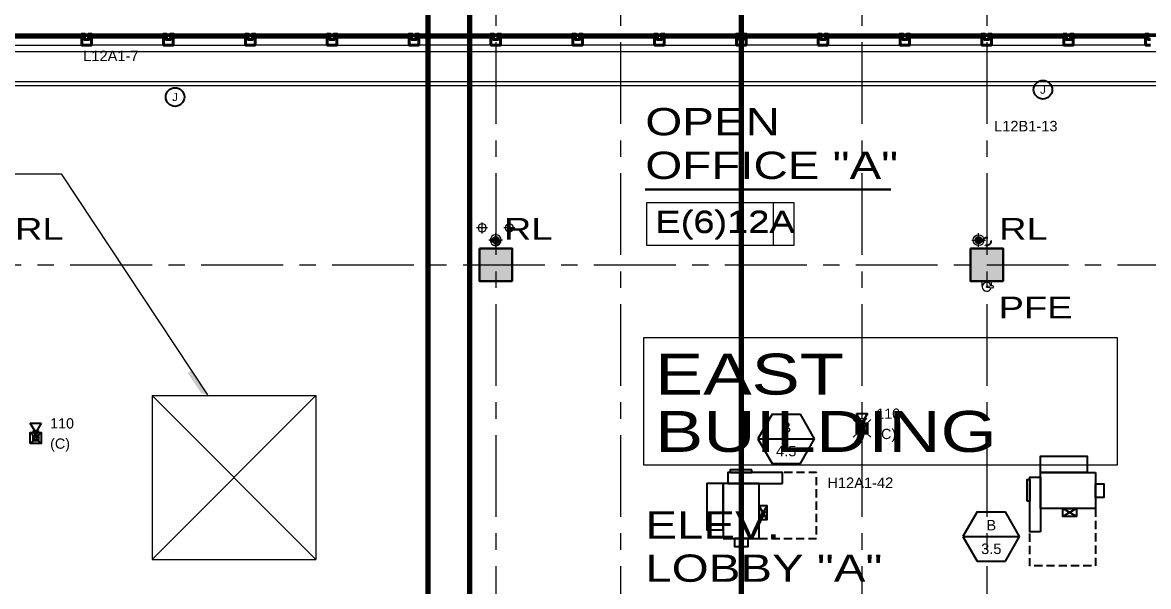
# Model space of a CAD drawing. Header units: inches. Extents: x -26575 to 27, y -11337 to 2257.
# Drawn here: x -23208 to -22382, y 1138 to 1552 of the extents above; entities that cross this region are included whole.
import ezdxf
from ezdxf.enums import TextEntityAlignment as Align

# ---------------------------------------------------------------- set-up
doc = ezdxf.new("R2010")
doc.units = ezdxf.units.IN
doc.header["$LTSCALE"] = 48
doc.header["$MEASUREMENT"] = 0
for name, pattern in [('A106$0$CENTER', [2, 1.25, -0.25, 0.25, -0.25]), ('A106$0$DGN Style 2', [238.33932, 143.003592, -95.335728]), ('A112$0$CENTER', [2, 1.25, -0.25, 0.25, -0.25]), ('HIDDEN2', [0.1875, 0.125, -0.0625]), ('Matchline$0$DASHED', [0.75, 0.5, -0.25]), ('NB - 12th floor_plan$0$HIDDEN2', [0.1875, 0.125, -0.0625])]:
    doc.linetypes.add(name, pattern=pattern)
for name, color, linetype in [('0 @ 48', 7, 'Continuous'), ('0 @ 96', 7, 'Continuous'), ('A106$0$A-ANNO-PATT-2-12', 8, 'Continuous'), ('A106$0$A-ANNO-TEXT', 8, 'Continuous'), ('A106$0$A-AREA-IDEN', 8, 'Continuous'), ('A106$0$A-COLS-COL2-12', 8, 'Continuous'), ('A106$0$A-EQPM-FEC', 8, 'Continuous'), ('A106$0$A-FLOR-SLAB', 8, 'Continuous'), ('A106$0$A-FLOR-SLEEVE', 8, 'Continuous'), ('A106$0$A-GLAZ', 8, 'Continuous'), ('A106$0$A-GRID-GRDP0-15', 8, 'Continuous'), ('A106$0$A-ROOF-LEAD-3-12', 8, 'Continuous'), ('A106$0$C-PROP', 8, 'Continuous'), ('A106$0$tower crane', 8, 'Continuous'), ('A112$0$A-ANNO-IDEN', 8, 'Continuous'), ('A112$0$A-ANNO-PATT-2-12', 8, 'Continuous'), ('A112$0$A-COLS-COL2-12', 8, 'Continuous'), ('A112$0$A-EQPM-FEC', 8, 'Continuous'), ('A112$0$A-FLOR-SLAB', 8, 'Continuous'), ('A112$0$A-FLOR-SLEEVE', 8, 'Continuous'), ('A112$0$A-GLAZ', 8, 'Continuous'), ('A112$0$A-GRID-GRDP0-15', 8, 'Continuous'), ('A112$0$A-ROOF-LEAD-3-12', 8, 'A112$0$CENTER'), ('A112$0$C-PROP', 8, 'Continuous'), ('A112$0$tower crane', 8, 'Continuous'), ('A612$0$A-CLNG-SFFT', 8, 'Continuous'), ('A612$0$A-FLOR-SLEEVE', 8, 'Continuous'), ('A612$0$br612 - Level 37', 8, 'Continuous'), ('ANNTEXT', 6, 'Continuous'), ('E-FIRE', 234, 'Continuous'), ('E-Powr-Circ', 232, 'Continuous'), ('E-Powr-Devc @ 96', 233, 'Continuous'), ('E-TEXT', 6, 'Continuous'), ('M-HVAC-blck', 6, 'Continuous'), ('M-HVAC-clrn', 1, 'HIDDEN2'), ('M-HVAC-EQPM-FPTD', 94, 'Continuous'), ('M-HVAC-Supp', 93, 'Continuous'), ('M-HVAC-TEXT', 6, 'Continuous'), ('Matchline$0$Match Line', 5, 'Matchline$0$DASHED'), ('NB - 12th floor_plan$0$STCCOLS1', 1, 'NB - 12th floor_plan$0$HIDDEN2'), ('NB - 12th floor_plan$0$STFIN1', 1, 'NB - 12th floor_plan$0$HIDDEN2'), ('NB - 12th floor_plan$0$STWETSTACK', 1, 'NB - 12th floor_plan$0$HIDDEN2'), ('XREF', 7, 'Continuous')]:
    doc.layers.add(name, color=color, linetype=linetype)
doc.layers.add('E-Fire-Covr', color=240, linetype='Continuous', lineweight=70, plot=False)
doc.styles.add('A106$0$Arial', font='arial.ttf', dxfattribs={"height": 0.076839})
doc.styles.add('A106$0$style-Arial', font='arial.ttf')
doc.styles.add('A112$0$Arial', font='arial.ttf', dxfattribs={"height": 0.076839})
doc.styles.add('M08', font='arial.ttf', dxfattribs={"height": 7.68})
doc.styles.add('MAMEP ANNO', font='arial.ttf', dxfattribs={"height": 0.078125})

# ---------------------------------------------------------------- blocks, each defined once
blk = doc.blocks.new('*U542')
at = {"layer": 'A106$0$tower crane', "linetype": 'A106$0$DGN Style 2', "lineweight": 0}
for p, q in [((-480, 480, 0), (480, 480, 0)), ((-480, 480, 0), (-480, -480, 0)), ((-480, 480, 0), (480, -480, 0)), ((480, 480, 0), (-480, -480, 0)), ((480, 480, 0), (480, -480, 0)), ((-480, -480, 0), (480, -480, 0))]:
    blk.add_line(p, q, dxfattribs=at)
blk = doc.blocks.new('A106$0$CW10')
at = {"layer": 'A106$0$A-GLAZ', "linetype": 'Continuous', "lineweight": 40}
for p, q in [((-117.25, 5.75), (-117.25, 7)), ((-117.25, 7), (-62.75, 7)), ((-117.25, 5.75), (-62.75, 5.75)), ((-62.75, 5.75), (-62.75, 7)), ((-2.75, 7), (-57.25, 7)), ((-57.25, 5.75), (-57.25, 7)), ((-2.75, 5.75), (-57.25, 5.75)), ((-2.75, 5.75), (-2.75, 7))]:
    blk.add_line(p, q, dxfattribs=at)
at = {"layer": 'A106$0$A-GLAZ', "linetype": 'Continuous', "lineweight": 0}
for p, q in [((-117.25, 6.75), (-62.75, 6.75)), ((-117.25, 6.25), (-62.75, 6.25)), ((-2.75, 6.75), (-57.25, 6.75)), ((-2.75, 6.25), (-57.25, 6.25)), ((-3.5, 0), (-56.5, 0)), ((-116.5, 0), (-63.5, 0))]:
    blk.add_line(p, q, dxfattribs=at)
at = {"layer": 'A106$0$A-GLAZ', "linetype": 'Continuous', "lineweight": 40, "flags": 128}
for points in [[(-120, 4), (-118.5, 4), (-118.5, 8), (-116.5, 8), (-116.5, 7.25), (-117.5, 7.25), (-117.5, 5.5), (-116.5, 5.5), (-116.5, 0), (-120, 0)], [(-60, 4), (-61.5, 4), (-61.5, 8), (-63.5, 8), (-63.5, 7.25), (-62.5, 7.25), (-62.5, 5.5), (-63.5, 5.5), (-63.5, 0), (-60, 0)], [(-60, 4), (-58.5, 4), (-58.5, 8), (-56.5, 8), (-56.5, 7.25), (-57.5, 7.25), (-57.5, 5.5), (-56.5, 5.5), (-56.5, 0), (-60, 0)], [(0, 4), (-1.5, 4), (-1.5, 8), (-3.5, 8), (-3.5, 7.25), (-2.5, 7.25), (-2.5, 5.5), (-3.5, 5.5), (-3.5, 0), (0, 0)]]:
    blk.add_lwpolyline(points, dxfattribs=at)
blk = doc.blocks.new('*U594')
at = {"layer": 'A106$0$A-EQPM-FEC', "linetype": 'Continuous', "lineweight": 13}
for p, q in [((3.51, 0.2), (-0.82, -0.17)), ((-0.82, -0.76), (3.51, -1.11))]:
    blk.add_line(p, q, dxfattribs=at)
at = {"layer": 'A106$0$A-EQPM-FEC', "linetype": 'Continuous', "lineweight": 0, "flags": 128}
blk.add_lwpolyline([(-4.13, 0.09), (-4.13, 3.73), (2.33, 3.74), (2.34, 0.1)], dxfattribs=at)
at = {"layer": 'A106$0$A-EQPM-FEC', "linetype": 'Continuous', "lineweight": 13}
blk.add_circle((-0.82, -0.46), 0.297, dxfattribs=at)
for centre, radius, start, end in [((-0.89, -0.46), 3.27, 9.8828, 350.32048), ((3.51, -0.45), 0.653, 270.10371, 90.10164)]:
    blk.add_arc(centre, radius, start, end, dxfattribs=at)
blk = doc.blocks.new('*D376', base_point=(0, 0))
at = {"layer": 'A106$0$A-FLOR-SLEEVE', "linetype": 'Continuous', "lineweight": 0}
for p, q in [((4, 0), (-4, 0)), ((0, -4), (0, 4))]:
    blk.add_line(p, q, dxfattribs=at)
blk = doc.blocks.new('*U375')
at = {"layer": 'A106$0$A-FLOR-SLEEVE', "linetype": 'Continuous', "lineweight": 13, "extrusion": (0, 0, -1)}
blk.add_circle((0, 0), 3, dxfattribs=at)
at = {"layer": 'A106$0$A-FLOR-SLEEVE', "linetype": 'Continuous', "lineweight": 0}
blk.add_blockref('*D376', (0, 0), dxfattribs=at)
blk = doc.blocks.new('*D598', base_point=(0, 0))
at = {"layer": 'A106$0$A-FLOR-SLEEVE', "linetype": 'Continuous', "lineweight": 0}
for p, q in [((0, -5), (0, 5)), ((5, 0), (-5, 0))]:
    blk.add_line(p, q, dxfattribs=at)
blk = doc.blocks.new('*U597')
at = {"layer": 'A106$0$A-FLOR-SLEEVE', "linetype": 'Continuous', "lineweight": 13, "extrusion": (0, 0, -1)}
blk.add_circle((0, 0), 4, dxfattribs=at)
at = {"layer": 'A106$0$A-FLOR-SLEEVE', "linetype": 'Continuous', "lineweight": 0}
blk.add_blockref('*D598', (0, 0), dxfattribs=at)
blk = doc.blocks.new('*D358', base_point=(0, 0))
at = {"layer": 'A106$0$A-FLOR-SLEEVE', "linetype": 'Continuous', "lineweight": 0}
for p, q in [((0, -5), (0, 5)), ((-5, 0), (5, 0))]:
    blk.add_line(p, q, dxfattribs=at)
blk = doc.blocks.new('*U357')
at = {"layer": 'A106$0$A-FLOR-SLEEVE', "linetype": 'Continuous', "lineweight": 13}
blk.add_circle((0, 0), 4, dxfattribs=at)
at = {"layer": 'A106$0$A-FLOR-SLEEVE', "linetype": 'Continuous', "lineweight": 0}
blk.add_blockref('*D358', (0, 0), dxfattribs=at)
blk = doc.blocks.new('A106')
at = {"layer": 'A106$0$A-ROOF-LEAD-3-12', "lineweight": 13}
h = blk.add_hatch(color=256, dxfattribs=at)
edge = h.paths.add_edge_path()
edge.add_arc((-22861.02, 1392.09), 3, 0, 360)
h = blk.add_hatch(color=256, dxfattribs=at)
edge = h.paths.add_edge_path()
edge.add_arc((-22507.02, 1392.09), 3, 0, 360)
at = {"layer": 'A106$0$A-ANNO-PATT-2-12', "lineweight": 30}
for points in [[(-22849.02, 1362.09), (-22849.02, 1386.09), (-22873.02, 1362.09), (-22873.02, 1386.09)], [(-22489.02, 1362.09), (-22489.02, 1386.09), (-22513.02, 1362.09), (-22513.02, 1386.09)]]:
    blk.add_solid(points, dxfattribs=at)
at = {"layer": 'A106$0$A-ANNO-TEXT', "lineweight": 0, "flags": 128}
blk.add_lwpolyline([(-23324.77, 1440.67), (-23179.64, 1440.67), (-23072.31, 1278.82)], dxfattribs=at)
at = {"layer": 'A106$0$A-ANNO-TEXT', "lineweight": 0}
blk.add_solid([(-23072.31, 1278.82), (-23084.12, 1296.63), (-23077.09, 1280.06), (-23086.87, 1294.81)], dxfattribs=at)
at = {"layer": 'A106$0$A-ANNO-TEXT', "lineweight": 13}
blk.add_3dface([(-22752.4, 1320.82), (-22405.46, 1320.82), (-22405.46, 1227.22), (-22752.4, 1227.22)], dxfattribs=at)
at = {"layer": 'A106$0$A-AREA-IDEN', "lineweight": 30}
blk.add_line((-22751.36, 1429.18, 0.21), (-22571.41, 1429.18, 0.21), dxfattribs=at)
at = {"layer": 'A106$0$A-AREA-IDEN', "lineweight": 13}
blk.add_3dface([(-22750.16, 1419.66, 0.21), (-22642.56, 1419.66, 0.21), (-22642.56, 1388.13, 0.21), (-22750.16, 1388.13, 0.21)], dxfattribs=at)
at = {"layer": 'A106$0$A-COLS-COL2-12', "lineweight": 30}
for points in [[(-22873.02, 1386.09), (-22849.02, 1386.09), (-22849.02, 1362.09), (-22873.02, 1362.09)], [(-22513.02, 1386.09), (-22489.02, 1386.09), (-22489.02, 1362.09), (-22513.02, 1362.09)]]:
    blk.add_3dface(points, dxfattribs=at)
at = {"layer": 'A106$0$A-FLOR-SLAB', "lineweight": 0, "flags": 128}
blk.add_lwpolyline([(-23869.27, 1530.35), (-21072.77, 1530.34), (-21072.77, -6.15), (-22489.27, -6.15), (-22489.27, 53.84), (-22872.77, 53.84), (-22872.77, -6.15), (-24409.27, -6.15)], dxfattribs=at)
at = {"layer": 'A106$0$A-GLAZ', "lineweight": 0}
blk.add_line((-21060.02, 1543.09), (-23882.03, 1543.1), dxfattribs=at)
at = {"layer": 'A106$0$A-GRID-GRDP0-15', "linetype": 'A106$0$CENTER', "lineweight": 0}
for p, q in [((-22861.02, 2113.24), (-22861.02, -797.91)), ((-22769.53, 2113.24), (-22769.53, 1016.11)), ((-22592.52, 2113.24), (-22592.52, 1016.11)), ((-22501.02, 2113.24), (-22501.02, -676.9)), ((-23941.02, 1374.09), (-20364.93, 1374.09))]:
    blk.add_line(p, q, dxfattribs=at)
at = {"layer": 'A106$0$C-PROP', "lineweight": 40, "flags": 128}
for points in [[(-25004.54, -676.9), (-24022.02, 1542.09), (-21061.02, 1542.09), (-21061.02, -676.9)], [(-24808.14, -233.33), (-24022.02, 1542.09), (-21061.02, 1542.09), (-21061.02, -229.32)]]:
    blk.add_lwpolyline(points, dxfattribs=at)
at = {"layer": 'A106$0$A-EQPM-FEC', "lineweight": 0}
blk.add_blockref('*U594', (-22500.12, 1358.36), dxfattribs=at)
at = {"layer": 'A106$0$A-FLOR-SLEEVE', "lineweight": 13}
for name, p in [('*U375', (-22871.02, 1401.09)), ('*U375', (-22851.02, 1401.09)), ('*U597', (-22861.02, 1392.1)), ('*U357', (-22507.02, 1392.1))]:
    blk.add_blockref(name, p, dxfattribs=at)
at = {"layer": 'A106$0$A-GLAZ', "lineweight": 40}
for p in [(-23101.03, 1535.1), (-22981.02, 1535.09), (-22861.02, 1535.09), (-22741.02, 1535.09), (-22621.02, 1535.09), (-22501.02, 1535.09), (-22381.02, 1535.09)]:
    blk.add_blockref('A106$0$CW10', p, dxfattribs=at)
at = {"layer": 'A106$0$tower crane', "lineweight": 0, "xscale": 0.125, "yscale": 0.125, "zscale": 0.125}
blk.add_blockref('*U542', (-23053.02, 1218.13, 0), dxfattribs=at)
at = {"layer": 'A106$0$A-ANNO-TEXT', "lineweight": 13, "style": 'A106$0$style-Arial', "width": 1.246875}
for s, p in [('RL', (-23213.53, 1408.39, 0.21)), ('RL', (-22855.06, 1408.39, 0.21)), ('RL', (-22491.93, 1408.39, 0.21)), ('PFE', (-22492.3, 1350.69, 0.21))]:
    blk.add_text(s, height=16, dxfattribs=at).set_placement(p, align=Align.TOP_LEFT)
at = {"layer": 'A106$0$A-ANNO-TEXT', "lineweight": 70, "style": 'A106$0$style-Arial', "width": 1.266666}
for s, p in [('EAST', (-22744.27, 1278.91)), ('BUILDING', (-22744.27, 1236.91))]:
    blk.add_text(s, height=30, dxfattribs=at).set_placement(p)
at = {"layer": 'A106$0$A-AREA-IDEN', "lineweight": 30, "style": 'A106$0$style-Arial', "width": 1.246875}
blk.add_text('E(6)12A', height=16, dxfattribs=at).set_placement((-22743.98, 1397.77, 0.21))
at = {"layer": 'A106$0$A-AREA-IDEN', "lineweight": 30, "char_height": 20, "attachment_point": 7, "line_spacing_factor": 0.6, "style": 'A106$0$Arial'}
for s, insert in [('\\H1x;\\W1.24688;OPEN', (-22751.36, 1468.66, 0.21)), ('\\H1x;\\W1.24688;OFFICE "A"', (-22751.36, 1436.66, 0.21)), ('\\H1x;\\W1.24688;ELEV.        ', (-22751.36, 1173.42, 0.21)), ('\\H1x;\\W1.24688;LOBBY "A"', (-22751.36, 1141.42, 0.21))]:
    blk.add_mtext(s, dxfattribs=dict(at, insert=insert))
blk = doc.blocks.new('Matchline')
at = {"layer": 'Matchline$0$Match Line', "color": 5, "lineweight": 0, "const_width": 4}
blk.add_lwpolyline([(-22681.02, 2080.37), (-22681.02, -161.85)], dxfattribs=at)
blk = doc.blocks.new('A112')
at = {"layer": 'A112$0$A-ROOF-LEAD-3-12', "lineweight": 13}
h = blk.add_hatch(color=256, dxfattribs=at)
edge = h.paths.add_edge_path()
edge.add_arc((-22861.02, 1392.09), 3, 0, 360)
h = blk.add_hatch(color=256, dxfattribs=at)
edge = h.paths.add_edge_path()
edge.add_arc((-22507.02, 1392.09), 3, 0, 360)
at = {"layer": 'A112$0$A-ANNO-IDEN', "lineweight": 30}
blk.add_line((-22751.36, 1429.18, 0.21), (-22571.41, 1429.18, 0.21), dxfattribs=at)
at = {"layer": 'A112$0$A-ANNO-IDEN', "lineweight": 13}
blk.add_3dface([(-22750.16, 1419.66, 0.21), (-22657.72, 1419.66, 0.21), (-22657.72, 1388.13, 0.21), (-22750.16, 1388.13, 0.21)], dxfattribs=at)
at = {"layer": 'A112$0$A-ANNO-PATT-2-12', "lineweight": 30}
for points in [[(-22849.02, 1362.09), (-22849.02, 1386.09), (-22873.02, 1362.09), (-22873.02, 1386.09)], [(-22489.02, 1362.09), (-22489.02, 1386.09), (-22513.02, 1362.09), (-22513.02, 1386.09)]]:
    blk.add_solid(points, dxfattribs=at)
at = {"layer": 'A112$0$A-COLS-COL2-12', "lineweight": 30}
for points in [[(-22873.02, 1386.09), (-22849.02, 1386.09), (-22849.02, 1362.09), (-22873.02, 1362.09)], [(-22513.02, 1386.09), (-22489.02, 1386.09), (-22489.02, 1362.09), (-22513.02, 1362.09)]]:
    blk.add_3dface(points, dxfattribs=at)
at = {"layer": 'A112$0$A-EQPM-FEC', "lineweight": 13}
for p, q in [((-22496.61, 1358.56), (-22500.94, 1358.2)), ((-22500.94, 1357.6), (-22496.61, 1357.26))]:
    blk.add_line(p, q, dxfattribs=at)
at = {"layer": 'A112$0$A-EQPM-FEC', "lineweight": 0, "flags": 128}
blk.add_lwpolyline([(-22504.25, 1358.45), (-22504.25, 1362.09), (-22497.79, 1362.1), (-22497.79, 1358.46)], dxfattribs=at)
at = {"layer": 'A112$0$A-EQPM-FEC', "lineweight": 13}
blk.add_circle((-22500.94, 1357.9), 0.297, dxfattribs=at)
for centre, radius, start, end in [((-22501.01, 1357.9), 3.27, 9.8828, 350.32048), ((-22496.61, 1357.91), 0.653, 270.10371, 90.10164)]:
    blk.add_arc(centre, radius, start, end, dxfattribs=at)
at = {"layer": 'A112$0$A-FLOR-SLAB', "lineweight": 0, "flags": 128}
blk.add_lwpolyline([(-23869.27, 1530.35), (-21072.77, 1530.34), (-21072.77, -6.15), (-22489.27, -6.15), (-22489.27, 53.84), (-22872.77, 53.84), (-22872.77, -6.15), (-24409.27, -6.15)], dxfattribs=at)
at = {"layer": 'A112$0$A-FLOR-SLEEVE', "lineweight": 0}
for p, q in [((-22871.02, 1397.09), (-22871.02, 1405.09)), ((-22851.02, 1397.09), (-22851.02, 1405.09)), ((-22867.02, 1401.09), (-22875.02, 1401.09)), ((-22861.02, 1387.09), (-22861.02, 1397.09)), ((-22847.02, 1401.09), (-22855.02, 1401.09)), ((-22507.02, 1387.09), (-22507.02, 1397.09)), ((-22856.02, 1392.09), (-22866.02, 1392.09)), ((-22512.02, 1392.09), (-22502.02, 1392.09))]:
    blk.add_line(p, q, dxfattribs=at)
at = {"layer": 'A112$0$A-FLOR-SLEEVE', "lineweight": 13, "extrusion": (0, 0, -1)}
for centre, radius in [((22871.02, 1401.09), 3), ((22851.02, 1401.09), 3), ((22861.02, 1392.09), 4)]:
    blk.add_circle(centre, radius, dxfattribs=at)
at = {"layer": 'A112$0$A-FLOR-SLEEVE', "lineweight": 13}
blk.add_circle((-22507.02, 1392.09), 4, dxfattribs=at)
at = {"layer": 'A112$0$A-GLAZ', "lineweight": 0}
for p, q in [((-21060.02, 1543.09), (-23882.03, 1543.1)), ((-23218.28, 1541.85), (-23163.78, 1541.85)), ((-23218.28, 1541.35), (-23163.78, 1541.35)), ((-23103.78, 1541.85), (-23158.28, 1541.85)), ((-23103.78, 1541.35), (-23158.28, 1541.35)), ((-23098.27, 1541.84), (-23043.77, 1541.84)), ((-23098.27, 1541.34), (-23043.77, 1541.34)), ((-22983.77, 1541.84), (-23038.27, 1541.84)), ((-22983.77, 1541.34), (-23038.27, 1541.34)), ((-22978.27, 1541.84), (-22923.77, 1541.84)), ((-22978.27, 1541.34), (-22923.77, 1541.34)), ((-22863.77, 1541.84), (-22918.27, 1541.84)), ((-22863.77, 1541.34), (-22918.27, 1541.34)), ((-22858.27, 1541.84), (-22803.77, 1541.84)), ((-22858.27, 1541.34), (-22803.77, 1541.34)), ((-22743.77, 1541.84), (-22798.27, 1541.84)), ((-22743.77, 1541.34), (-22798.27, 1541.34)), ((-22738.27, 1541.84), (-22683.77, 1541.84)), ((-22738.27, 1541.34), (-22683.77, 1541.34)), ((-22623.77, 1541.84), (-22678.27, 1541.84)), ((-22623.77, 1541.34), (-22678.27, 1541.34)), ((-22618.27, 1541.84), (-22563.77, 1541.84)), ((-22618.27, 1541.34), (-22563.77, 1541.34)), ((-22503.77, 1541.84), (-22558.27, 1541.84)), ((-22503.77, 1541.34), (-22558.27, 1541.34)), ((-22498.27, 1541.84), (-22443.77, 1541.84)), ((-22498.27, 1541.34), (-22443.77, 1541.34)), ((-22383.77, 1541.84), (-22438.27, 1541.84)), ((-22383.77, 1541.34), (-22438.27, 1541.34)), ((-23217.53, 1535.1), (-23164.53, 1535.1)), ((-23104.53, 1535.1), (-23157.53, 1535.1)), ((-23097.52, 1535.09), (-23044.52, 1535.09)), ((-22984.52, 1535.09), (-23037.52, 1535.09)), ((-22977.52, 1535.09), (-22924.52, 1535.09)), ((-22864.52, 1535.09), (-22917.52, 1535.09)), ((-22857.52, 1535.09), (-22804.52, 1535.09)), ((-22744.52, 1535.09), (-22797.52, 1535.09)), ((-22737.52, 1535.09), (-22684.52, 1535.09)), ((-22624.52, 1535.09), (-22677.52, 1535.09)), ((-22617.52, 1535.09), (-22564.52, 1535.09)), ((-22504.52, 1535.09), (-22557.52, 1535.09)), ((-22497.52, 1535.09), (-22444.52, 1535.09)), ((-22384.52, 1535.09), (-22437.52, 1535.09))]:
    blk.add_line(p, q, dxfattribs=at)
at = {"layer": 'A112$0$A-GLAZ', "lineweight": 40}
for p, q in [((-23218.28, 1542.1), (-23163.78, 1542.1)), ((-23218.28, 1540.85), (-23163.78, 1540.85)), ((-23163.78, 1540.85), (-23163.78, 1542.1)), ((-23103.78, 1542.1), (-23158.28, 1542.1)), ((-23158.28, 1540.85), (-23158.28, 1542.1)), ((-23103.78, 1540.85), (-23158.28, 1540.85)), ((-23103.78, 1540.85), (-23103.78, 1542.1)), ((-23098.27, 1540.84), (-23098.27, 1542.09)), ((-23098.27, 1542.09), (-23043.77, 1542.09)), ((-23098.27, 1540.84), (-23043.77, 1540.84)), ((-23043.77, 1540.84), (-23043.77, 1542.09)), ((-22983.77, 1542.09), (-23038.27, 1542.09)), ((-23038.27, 1540.84), (-23038.27, 1542.09)), ((-22983.77, 1540.84), (-23038.27, 1540.84)), ((-22983.77, 1540.84), (-22983.77, 1542.09)), ((-22978.27, 1540.84), (-22978.27, 1542.09)), ((-22978.27, 1542.09), (-22923.77, 1542.09)), ((-22978.27, 1540.84), (-22923.77, 1540.84)), ((-22923.77, 1540.84), (-22923.77, 1542.09)), ((-22863.77, 1542.09), (-22918.27, 1542.09)), ((-22918.27, 1540.84), (-22918.27, 1542.09)), ((-22863.77, 1540.84), (-22918.27, 1540.84)), ((-22863.77, 1540.84), (-22863.77, 1542.09)), ((-22858.27, 1540.84), (-22858.27, 1542.09)), ((-22858.27, 1542.09), (-22803.77, 1542.09)), ((-22858.27, 1540.84), (-22803.77, 1540.84)), ((-22803.77, 1540.84), (-22803.77, 1542.09)), ((-22743.77, 1542.09), (-22798.27, 1542.09)), ((-22798.27, 1540.84), (-22798.27, 1542.09)), ((-22743.77, 1540.84), (-22798.27, 1540.84)), ((-22743.77, 1540.84), (-22743.77, 1542.09)), ((-22738.27, 1540.84), (-22738.27, 1542.09)), ((-22738.27, 1542.09), (-22683.77, 1542.09)), ((-22738.27, 1540.84), (-22683.77, 1540.84)), ((-22683.77, 1540.84), (-22683.77, 1542.09)), ((-22623.77, 1542.09), (-22678.27, 1542.09)), ((-22678.27, 1540.84), (-22678.27, 1542.09)), ((-22623.77, 1540.84), (-22678.27, 1540.84)), ((-22623.77, 1540.84), (-22623.77, 1542.09)), ((-22618.27, 1540.84), (-22618.27, 1542.09)), ((-22618.27, 1542.09), (-22563.77, 1542.09)), ((-22618.27, 1540.84), (-22563.77, 1540.84)), ((-22563.77, 1540.84), (-22563.77, 1542.09)), ((-22503.77, 1542.09), (-22558.27, 1542.09)), ((-22558.27, 1540.84), (-22558.27, 1542.09)), ((-22503.77, 1540.84), (-22558.27, 1540.84)), ((-22503.77, 1540.84), (-22503.77, 1542.09)), ((-22498.27, 1540.84), (-22498.27, 1542.09)), ((-22498.27, 1542.09), (-22443.77, 1542.09)), ((-22498.27, 1540.84), (-22443.77, 1540.84)), ((-22443.77, 1540.84), (-22443.77, 1542.09)), ((-22383.77, 1542.09), (-22438.27, 1542.09)), ((-22438.27, 1540.84), (-22438.27, 1542.09)), ((-22383.77, 1540.84), (-22438.27, 1540.84)), ((-22383.77, 1540.84), (-22383.77, 1542.09))]:
    blk.add_line(p, q, dxfattribs=at)
at = {"layer": 'A112$0$A-GLAZ', "lineweight": 40, "flags": 128}
for points in [[(-23161.03, 1539.1), (-23162.53, 1539.1), (-23162.53, 1543.1), (-23164.53, 1543.1), (-23164.53, 1542.35), (-23163.53, 1542.35), (-23163.53, 1540.6), (-23164.53, 1540.6), (-23164.53, 1535.1), (-23161.03, 1535.1)], [(-23161.03, 1539.1), (-23159.53, 1539.1), (-23159.53, 1543.1), (-23157.53, 1543.1), (-23157.53, 1542.35), (-23158.53, 1542.35), (-23158.53, 1540.6), (-23157.53, 1540.6), (-23157.53, 1535.1), (-23161.03, 1535.1)], [(-23101.03, 1539.1), (-23102.53, 1539.1), (-23102.53, 1543.1), (-23104.53, 1543.1), (-23104.53, 1542.35), (-23103.53, 1542.35), (-23103.53, 1540.6), (-23104.53, 1540.6), (-23104.53, 1535.1), (-23101.03, 1535.1)], [(-23101.02, 1539.09), (-23099.52, 1539.09), (-23099.52, 1543.09), (-23097.52, 1543.09), (-23097.52, 1542.34), (-23098.52, 1542.34), (-23098.52, 1540.59), (-23097.52, 1540.59), (-23097.52, 1535.09), (-23101.02, 1535.09)], [(-23041.02, 1539.09), (-23042.52, 1539.09), (-23042.52, 1543.09), (-23044.52, 1543.09), (-23044.52, 1542.34), (-23043.52, 1542.34), (-23043.52, 1540.59), (-23044.52, 1540.59), (-23044.52, 1535.09), (-23041.02, 1535.09)], [(-23041.02, 1539.09), (-23039.52, 1539.09), (-23039.52, 1543.09), (-23037.52, 1543.09), (-23037.52, 1542.34), (-23038.52, 1542.34), (-23038.52, 1540.59), (-23037.52, 1540.59), (-23037.52, 1535.09), (-23041.02, 1535.09)], [(-22981.02, 1539.09), (-22982.52, 1539.09), (-22982.52, 1543.09), (-22984.52, 1543.09), (-22984.52, 1542.34), (-22983.52, 1542.34), (-22983.52, 1540.59), (-22984.52, 1540.59), (-22984.52, 1535.09), (-22981.02, 1535.09)], [(-22981.02, 1539.09), (-22979.52, 1539.09), (-22979.52, 1543.09), (-22977.52, 1543.09), (-22977.52, 1542.34), (-22978.52, 1542.34), (-22978.52, 1540.59), (-22977.52, 1540.59), (-22977.52, 1535.09), (-22981.02, 1535.09)], [(-22921.02, 1539.09), (-22922.52, 1539.09), (-22922.52, 1543.09), (-22924.52, 1543.09), (-22924.52, 1542.34), (-22923.52, 1542.34), (-22923.52, 1540.59), (-22924.52, 1540.59), (-22924.52, 1535.09), (-22921.02, 1535.09)], [(-22921.02, 1539.09), (-22919.52, 1539.09), (-22919.52, 1543.09), (-22917.52, 1543.09), (-22917.52, 1542.34), (-22918.52, 1542.34), (-22918.52, 1540.59), (-22917.52, 1540.59), (-22917.52, 1535.09), (-22921.02, 1535.09)], [(-22861.02, 1539.09), (-22862.52, 1539.09), (-22862.52, 1543.09), (-22864.52, 1543.09), (-22864.52, 1542.34), (-22863.52, 1542.34), (-22863.52, 1540.59), (-22864.52, 1540.59), (-22864.52, 1535.09), (-22861.02, 1535.09)], [(-22861.02, 1539.09), (-22859.52, 1539.09), (-22859.52, 1543.09), (-22857.52, 1543.09), (-22857.52, 1542.34), (-22858.52, 1542.34), (-22858.52, 1540.59), (-22857.52, 1540.59), (-22857.52, 1535.09), (-22861.02, 1535.09)], [(-22801.02, 1539.09), (-22802.52, 1539.09), (-22802.52, 1543.09), (-22804.52, 1543.09), (-22804.52, 1542.34), (-22803.52, 1542.34), (-22803.52, 1540.59), (-22804.52, 1540.59), (-22804.52, 1535.09), (-22801.02, 1535.09)], [(-22801.02, 1539.09), (-22799.52, 1539.09), (-22799.52, 1543.09), (-22797.52, 1543.09), (-22797.52, 1542.34), (-22798.52, 1542.34), (-22798.52, 1540.59), (-22797.52, 1540.59), (-22797.52, 1535.09), (-22801.02, 1535.09)], [(-22741.02, 1539.09), (-22742.52, 1539.09), (-22742.52, 1543.09), (-22744.52, 1543.09), (-22744.52, 1542.34), (-22743.52, 1542.34), (-22743.52, 1540.59), (-22744.52, 1540.59), (-22744.52, 1535.09), (-22741.02, 1535.09)], [(-22741.02, 1539.09), (-22739.52, 1539.09), (-22739.52, 1543.09), (-22737.52, 1543.09), (-22737.52, 1542.34), (-22738.52, 1542.34), (-22738.52, 1540.59), (-22737.52, 1540.59), (-22737.52, 1535.09), (-22741.02, 1535.09)], [(-22681.02, 1539.09), (-22682.52, 1539.09), (-22682.52, 1543.09), (-22684.52, 1543.09), (-22684.52, 1542.34), (-22683.52, 1542.34), (-22683.52, 1540.59), (-22684.52, 1540.59), (-22684.52, 1535.09), (-22681.02, 1535.09)], [(-22681.02, 1539.09), (-22679.52, 1539.09), (-22679.52, 1543.09), (-22677.52, 1543.09), (-22677.52, 1542.34), (-22678.52, 1542.34), (-22678.52, 1540.59), (-22677.52, 1540.59), (-22677.52, 1535.09), (-22681.02, 1535.09)], [(-22621.02, 1539.09), (-22622.52, 1539.09), (-22622.52, 1543.09), (-22624.52, 1543.09), (-22624.52, 1542.34), (-22623.52, 1542.34), (-22623.52, 1540.59), (-22624.52, 1540.59), (-22624.52, 1535.09), (-22621.02, 1535.09)], [(-22621.02, 1539.09), (-22619.52, 1539.09), (-22619.52, 1543.09), (-22617.52, 1543.09), (-22617.52, 1542.34), (-22618.52, 1542.34), (-22618.52, 1540.59), (-22617.52, 1540.59), (-22617.52, 1535.09), (-22621.02, 1535.09)], [(-22561.02, 1539.09), (-22562.52, 1539.09), (-22562.52, 1543.09), (-22564.52, 1543.09), (-22564.52, 1542.34), (-22563.52, 1542.34), (-22563.52, 1540.59), (-22564.52, 1540.59), (-22564.52, 1535.09), (-22561.02, 1535.09)], [(-22561.02, 1539.09), (-22559.52, 1539.09), (-22559.52, 1543.09), (-22557.52, 1543.09), (-22557.52, 1542.34), (-22558.52, 1542.34), (-22558.52, 1540.59), (-22557.52, 1540.59), (-22557.52, 1535.09), (-22561.02, 1535.09)], [(-22501.02, 1539.09), (-22502.52, 1539.09), (-22502.52, 1543.09), (-22504.52, 1543.09), (-22504.52, 1542.34), (-22503.52, 1542.34), (-22503.52, 1540.59), (-22504.52, 1540.59), (-22504.52, 1535.09), (-22501.02, 1535.09)], [(-22501.02, 1539.09), (-22499.52, 1539.09), (-22499.52, 1543.09), (-22497.52, 1543.09), (-22497.52, 1542.34), (-22498.52, 1542.34), (-22498.52, 1540.59), (-22497.52, 1540.59), (-22497.52, 1535.09), (-22501.02, 1535.09)], [(-22441.02, 1539.09), (-22442.52, 1539.09), (-22442.52, 1543.09), (-22444.52, 1543.09), (-22444.52, 1542.34), (-22443.52, 1542.34), (-22443.52, 1540.59), (-22444.52, 1540.59), (-22444.52, 1535.09), (-22441.02, 1535.09)], [(-22441.02, 1539.09), (-22439.52, 1539.09), (-22439.52, 1543.09), (-22437.52, 1543.09), (-22437.52, 1542.34), (-22438.52, 1542.34), (-22438.52, 1540.59), (-22437.52, 1540.59), (-22437.52, 1535.09), (-22441.02, 1535.09)], [(-22381.02, 1539.09), (-22382.52, 1539.09), (-22382.52, 1543.09), (-22384.52, 1543.09), (-22384.52, 1542.34), (-22383.52, 1542.34), (-22383.52, 1540.59), (-22384.52, 1540.59), (-22384.52, 1535.09), (-22381.02, 1535.09)]]:
    blk.add_lwpolyline(points, dxfattribs=at)
at = {"layer": 'A112$0$A-GRID-GRDP0-15', "linetype": 'A112$0$CENTER', "lineweight": 0}
for p, q in [((-22861.02, 2113.24), (-22861.02, -797.91)), ((-22769.53, 2113.24), (-22769.53, 1016.11)), ((-22592.52, 2113.24), (-22592.52, 1016.11)), ((-22501.02, 2113.24), (-22501.02, -676.9)), ((-23941.02, 1374.09), (-20364.93, 1374.09))]:
    blk.add_line(p, q, dxfattribs=at)
at = {"layer": 'A112$0$C-PROP', "lineweight": 40, "flags": 128}
blk.add_lwpolyline([(-25004.54, -676.9), (-24022.02, 1542.09), (-21061.02, 1542.09), (-21061.02, -676.9)], dxfattribs=at)
at = {"layer": 'A112$0$tower crane', "lineweight": 0}
for p, q in [((-23113.02, 1278.13), (-22993.02, 1278.13)), ((-23113.02, 1278.13), (-23113.02, 1158.13)), ((-23113.02, 1278.13), (-22993.02, 1158.13)), ((-22993.02, 1278.13), (-23113.02, 1158.13)), ((-22993.02, 1278.13), (-22993.02, 1158.13)), ((-23113.02, 1158.13), (-22993.02, 1158.13))]:
    blk.add_line(p, q, dxfattribs=at)
at = {"layer": 'A112$0$A-ANNO-IDEN', "lineweight": 30, "attachment_point": 7, "line_spacing_factor": 0.6, "style": 'A112$0$Arial'}
for s, insert, char_height in [('\\H1x;\\W1.24688;OPEN', (-22751.36, 1468.66, 0.21), 20), ('\\H1x;\\W1.24688;OFFICE "A"', (-22751.36, 1436.66, 0.21), 20), ('\\H1x;\\W1.24688;E(6)12A', (-22743.98, 1392.44, 0.21), 16), ('\\H1x;\\W1.24688;ELEV.        ', (-22751.36, 1173.42, 0.21), 20), ('\\H1x;\\W1.24688;LOBBY "A"', (-22751.36, 1141.42, 0.21), 20)]:
    blk.add_mtext(s, dxfattribs=dict(at, insert=insert, char_height=char_height))
blk = doc.blocks.new('A612')
at = {"layer": 'A612$0$A-CLNG-SFFT', "lineweight": 0}
for p, q in [((-21095.02, 1508.09, 0), (-23847.02, 1508.09, 0)), ((-21098.02, 1505.09, 0), (-23844.02, 1505.09, 0))]:
    blk.add_line(p, q, dxfattribs=at)
at = {"layer": 'A612$0$A-FLOR-SLEEVE', "lineweight": 0}
for p, q in [((-22871.02, 1397.09), (-22871.02, 1405.09)), ((-22851.02, 1397.09), (-22851.02, 1405.09)), ((-22867.02, 1401.09), (-22875.02, 1401.09)), ((-22861.02, 1387.09), (-22861.02, 1397.09)), ((-22847.02, 1401.09), (-22855.02, 1401.09)), ((-22507.02, 1387.09), (-22507.02, 1397.09)), ((-22856.02, 1392.09), (-22866.02, 1392.09)), ((-22512.02, 1392.09), (-22502.02, 1392.09))]:
    blk.add_line(p, q, dxfattribs=at)
at = {"layer": 'A612$0$A-FLOR-SLEEVE', "lineweight": 13, "extrusion": (0, 0, -1)}
for centre, radius in [((22871.02, 1401.09), 3), ((22851.02, 1401.09), 3), ((22861.02, 1392.09), 4)]:
    blk.add_circle(centre, radius, dxfattribs=at)
at = {"layer": 'A612$0$A-FLOR-SLEEVE', "lineweight": 13}
blk.add_circle((-22507.02, 1392.09), 4, dxfattribs=at)
at = {"layer": 'A612$0$br612 - Level 37', "lineweight": 0, "extrusion": (0, 0, -1)}
for p, q in [((-22596.12, 1257.69), (-22598.98, 1260.55)), ((-22596.12, 1261.29), (-22588.92, 1261.29)), ((-22592.52, 1257.69), (-22596.12, 1261.29)), ((-22592.52, 1257.69), (-22588.92, 1261.29)), ((-22588.92, 1257.69), (-22586.06, 1260.55)), ((-22596.12, 1250.49), (-22598.98, 1247.64)), ((-22588.92, 1250.49), (-22586.06, 1247.64))]:
    blk.add_line(p, q, dxfattribs=at)
blk.add_circle((22592.52, 1254.09), 3.6, dxfattribs=at)
at = {"layer": 'A612$0$br612 - Level 37', "lineweight": 0}
blk.add_3dface([(-22596.12, 1257.69), (-22588.92, 1257.69), (-22588.92, 1250.49), (-22596.12, 1250.49)], dxfattribs=at)
blk = doc.blocks.new('NB - 12th floor_plan')
at = {"layer": 'NB - 12th floor_plan$0$STCCOLS1'}
for points in [[(-22873.02, 1386.09), (-22849.02, 1386.09), (-22849.02, 1362.09), (-22873.02, 1362.09)], [(-22513.02, 1386.09), (-22489.02, 1386.09), (-22489.02, 1362.09), (-22513.02, 1362.09)]]:
    blk.add_lwpolyline(points, close=True, dxfattribs=at)
at = {"layer": 'NB - 12th floor_plan$0$STFIN1', "elevation": 0}
blk.add_lwpolyline([(-24599.08, 241.31), (-24088.95, 1393.42), (-23923.44, 1320.14), (-23881.02, 1362.09), (-23881.02, 1543.1), (-21060.02, 1543.1), (-21060.02, -18.9), (-22502.02, -18.9)], dxfattribs=at)
at = {"layer": 'NB - 12th floor_plan$0$STWETSTACK'}
for centre in [(-22861.02, 1391.09), (-22501.02, 1391.09)]:
    blk.add_circle(centre, 3, dxfattribs=at)
blk = doc.blocks.new('FA-StrobeSymbol-Anno')
at = {"color": 0, "linetype": 'ByBlock'}
for p, q in [((-0.044, 0.044), (-0.074, 0.074)), ((0.044, 0.044), (0.074, 0.074)), ((-0.044, -0.044), (-0.074, -0.074)), ((0.044, -0.044), (0.074, -0.074))]:
    blk.add_line(p, q, dxfattribs=at)
blk.add_circle((0, 0), 0.0403, dxfattribs=at)
blk = doc.blocks.new('*U1285')
at = {"layer": '0 @ 48', "color": 0, "linetype": 'ByBlock', "xscale": 24, "yscale": 24, "zscale": 24}
blk.add_blockref('FA-StrobeSymbol-Anno', (0, 4), dxfattribs=at)
at = {"layer": '0 @ 96', "color": 0, "linetype": 'ByBlock', "xscale": 48, "yscale": 48, "zscale": 48}
blk.add_blockref('FA-StrobeSymbol-Anno', (0, 4), dxfattribs=at)
blk = doc.blocks.new('FA-Speaker-Anno')
at = {"color": 0, "linetype": 'ByBlock'}
for p, q in [((0.0833, 0), (0.1562, 0.0417)), ((0.1562, -0.0417), (0.0833, 0)), ((0.1562, 0.0417), (0.1562, -0.0417))]:
    blk.add_line(p, q, dxfattribs=at)
blk.add_lwpolyline([(0, 0.0417), (0.0833, 0.0417), (0.0833, -0.0417), (0, -0.0417)], close=True, dxfattribs=at)
blk = doc.blocks.new('*U1286')
at = {"layer": '0 @ 48', "color": 0, "linetype": 'ByBlock', "xscale": 48, "yscale": 48, "zscale": 48, "rotation": 90}
blk.add_blockref('FA-Speaker-Anno', (0, 2), dxfattribs=at)
at = {"layer": '0 @ 96', "color": 0, "linetype": 'ByBlock', "xscale": 96, "yscale": 96, "zscale": 96, "rotation": 90}
blk.add_blockref('FA-Speaker-Anno', (0, 0), dxfattribs=at)
blk = doc.blocks.new('*U164')
at = {"layer": 'E-Fire-Covr'}
blk.add_lwpolyline([(10.15, 322), (318, 322), (318, -314), (-318, -314), (-318, 322), (-9.51, 322)], dxfattribs=at)
for name in ['*U1286', '*U1285']:
    blk.add_blockref(name, (0, 0))
at = {"color": 6, "style": 'MAMEP ANNO'}
for s, p in [('110', (10.55, 11.08)), ('(C)', (10.55, -3.78))]:
    blk.add_text(s, height=7.5, dxfattribs=at).set_placement(p)
at = {"layer": 'E-Fire-Covr', "style": 'MAMEP ANNO'}
blk.add_text('110', height=7.5, dxfattribs=at).set_placement((0, 322), align=Align.MIDDLE_CENTER)
blk = doc.blocks.new('Symbol-Thermostat-Anno')
at = {"color": 0, "linetype": 'ByBlock'}
blk.add_circle((0, 0), 0.0711, dxfattribs=at)
at = {"color": 0, "linetype": 'ByBlock', "style": 'MAMEP ANNO'}
blk.add_attdef('T', text='', height=0.0625, dxfattribs=at).set_placement((0, 0), align=Align.MIDDLE)
blk = doc.blocks.new('A$C73FD2CE6')
at = {"layer": 'M-HVAC-blck'}
for p, q in [((10.41, 36), (0, 18.01)), ((10.41, 36), (31.18, 36)), ((41.57, 17.97), (31.18, 36)), ((0, 18.01), (10.37, 0)), ((0.01, 17.99), (41.56, 17.99)), ((31.17, 0), (41.57, 17.97)), ((10.37, 0), (31.17, 0))]:
    blk.add_line(p, q, dxfattribs=at)
at = {"layer": 'M-HVAC-TEXT', "style": 'M08'}
for tag, p in [('2', (20.78, 26.3)), ('1', (20.78, 8.99))]:
    blk.add_attdef(tag, text='', height=7.68, dxfattribs=at).set_placement(p, align=Align.MIDDLE)

msp = doc.modelspace()

# ---------------------------------------------------------------- linework, layer by layer
at = {"layer": 'E-Powr-Circ'}
for p, q in [((-22667.77, 1187.48), (-22662.02, 1197.48)), ((-22662.02, 1187.48), (-22667.77, 1197.48)), ((-22435.22, 1195.31), (-22445.22, 1189.56)), ((-22435.22, 1189.56), (-22445.22, 1195.31))]:
    msp.add_line(p, q, dxfattribs=at)
at = {"layer": 'M-HVAC-clrn', "flags": 128}
for points in [[(-22667.77, 1173.48), (-22625.77, 1173.48), (-22625.77, 1221.73), (-22650.77, 1221.73)], [(-22421.22, 1195.31), (-22421.22, 1153.31), (-22469.47, 1153.31), (-22469.47, 1178.31)]]:
    msp.add_lwpolyline(points, dxfattribs=at)
at = {"layer": 'M-HVAC-EQPM-FPTD'}
for p, q in [((-22667.77, 1213.73), (-22694.27, 1213.73)), ((-22694.27, 1213.73), (-22694.27, 1173.48)), ((-22667.77, 1173.48), (-22667.77, 1213.73)), ((-22461.47, 1195.31), (-22461.47, 1221.81)), ((-22461.47, 1221.81), (-22421.22, 1221.81)), ((-22421.22, 1221.81), (-22421.22, 1195.31)), ((-22421.22, 1195.31), (-22461.47, 1195.31)), ((-22694.27, 1173.48), (-22667.77, 1173.48))]:
    msp.add_line(p, q, dxfattribs=at)
for points in [[(-22427.47, 1221.81), (-22461.47, 1221.81), (-22461.47, 1233.81), (-22427.47, 1233.81)], [(-22694.27, 1179.73), (-22694.27, 1213.73), (-22706.27, 1213.73), (-22706.27, 1179.73)], [(-22650.77, 1213.73), (-22650.77, 1221.73), (-22690.77, 1221.73), (-22690.77, 1213.73)], [(-22461.47, 1178.31), (-22469.47, 1178.31), (-22469.47, 1218.31), (-22461.47, 1218.31)], [(-22421.22, 1203.56), (-22421.22, 1213.56), (-22415.22, 1213.56), (-22415.22, 1203.56)], [(-22667.77, 1197.48), (-22667.77, 1187.48), (-22662.02, 1187.48), (-22662.02, 1197.48)], [(-22445.22, 1195.31), (-22435.22, 1195.31), (-22435.22, 1189.56), (-22445.22, 1189.56)], [(-22676.02, 1173.48), (-22686.02, 1173.48), (-22686.02, 1167.48), (-22676.02, 1167.48)]]:
    msp.add_lwpolyline(points, close=True, dxfattribs=at)
at = {"layer": 'M-HVAC-Supp'}
for points in [[(-22673.27, 1223.73), (-22689.02, 1223.73), (-22689.02, 1221.73), (-22673.27, 1221.73)], [(-22471.47, 1200.81), (-22471.47, 1216.56), (-22469.47, 1216.56), (-22469.47, 1200.81)]]:
    msp.add_lwpolyline(points, close=True, dxfattribs=at)

# ---------------------------------------------------------------- block references
at = {"layer": 'E-FIRE'}
for p in [(-23198.31, 1243.01), (-22592.52, 1250.09)]:
    msp.add_blockref('*U164', p, dxfattribs=at)
at = {"layer": 'E-Powr-Devc @ 96', "xscale": 96, "yscale": 96, "zscale": 96}
for p in [(-23096.18, 1497), (-22459.79, 1502.36)]:
    msp.add_blockref('Symbol-Thermostat-Anno', p, dxfattribs=at).add_auto_attribs({'T': 'J'})
at = {"layer": 'M-HVAC-blck'}
for p, values in [((-22668.81, 1228.47), {'2': 'B', '1': '4.5'}), ((-22518.45, 1156.9), {'2': 'B', '1': '3.5'})]:
    msp.add_blockref('A$C73FD2CE6', p, dxfattribs=at).add_auto_attribs(values)
at = {"layer": 'XREF'}
for name in ['A106', 'A112', 'Matchline', 'NB - 12th floor_plan', 'A612']:
    msp.add_blockref(name, (0, 0), dxfattribs=at)

# ---------------------------------------------------------------- texts
at = {"layer": 'ANNTEXT', "insert": (-22617.89, 1218.14), "char_height": 7.68, "attachment_point": 1, "style": 'M08'}
msp.add_mtext_dynamic_manual_height_columns('H12A1-42', width=59.1811, gutter_width=1, heights=[0], dxfattribs=at)
at = {"layer": 'E-TEXT', "char_height": 7.68, "attachment_point": 1, "style": 'M08'}
for s, insert in [('L12A1-7', (-23163.51, 1531)), ('L12B1-13', (-22495.62, 1479.52))]:
    msp.add_mtext_dynamic_manual_height_columns(s, width=61.7437, gutter_width=1, heights=[0], dxfattribs=dict(at, insert=insert))

doc.saveas('drawing.dxf')
